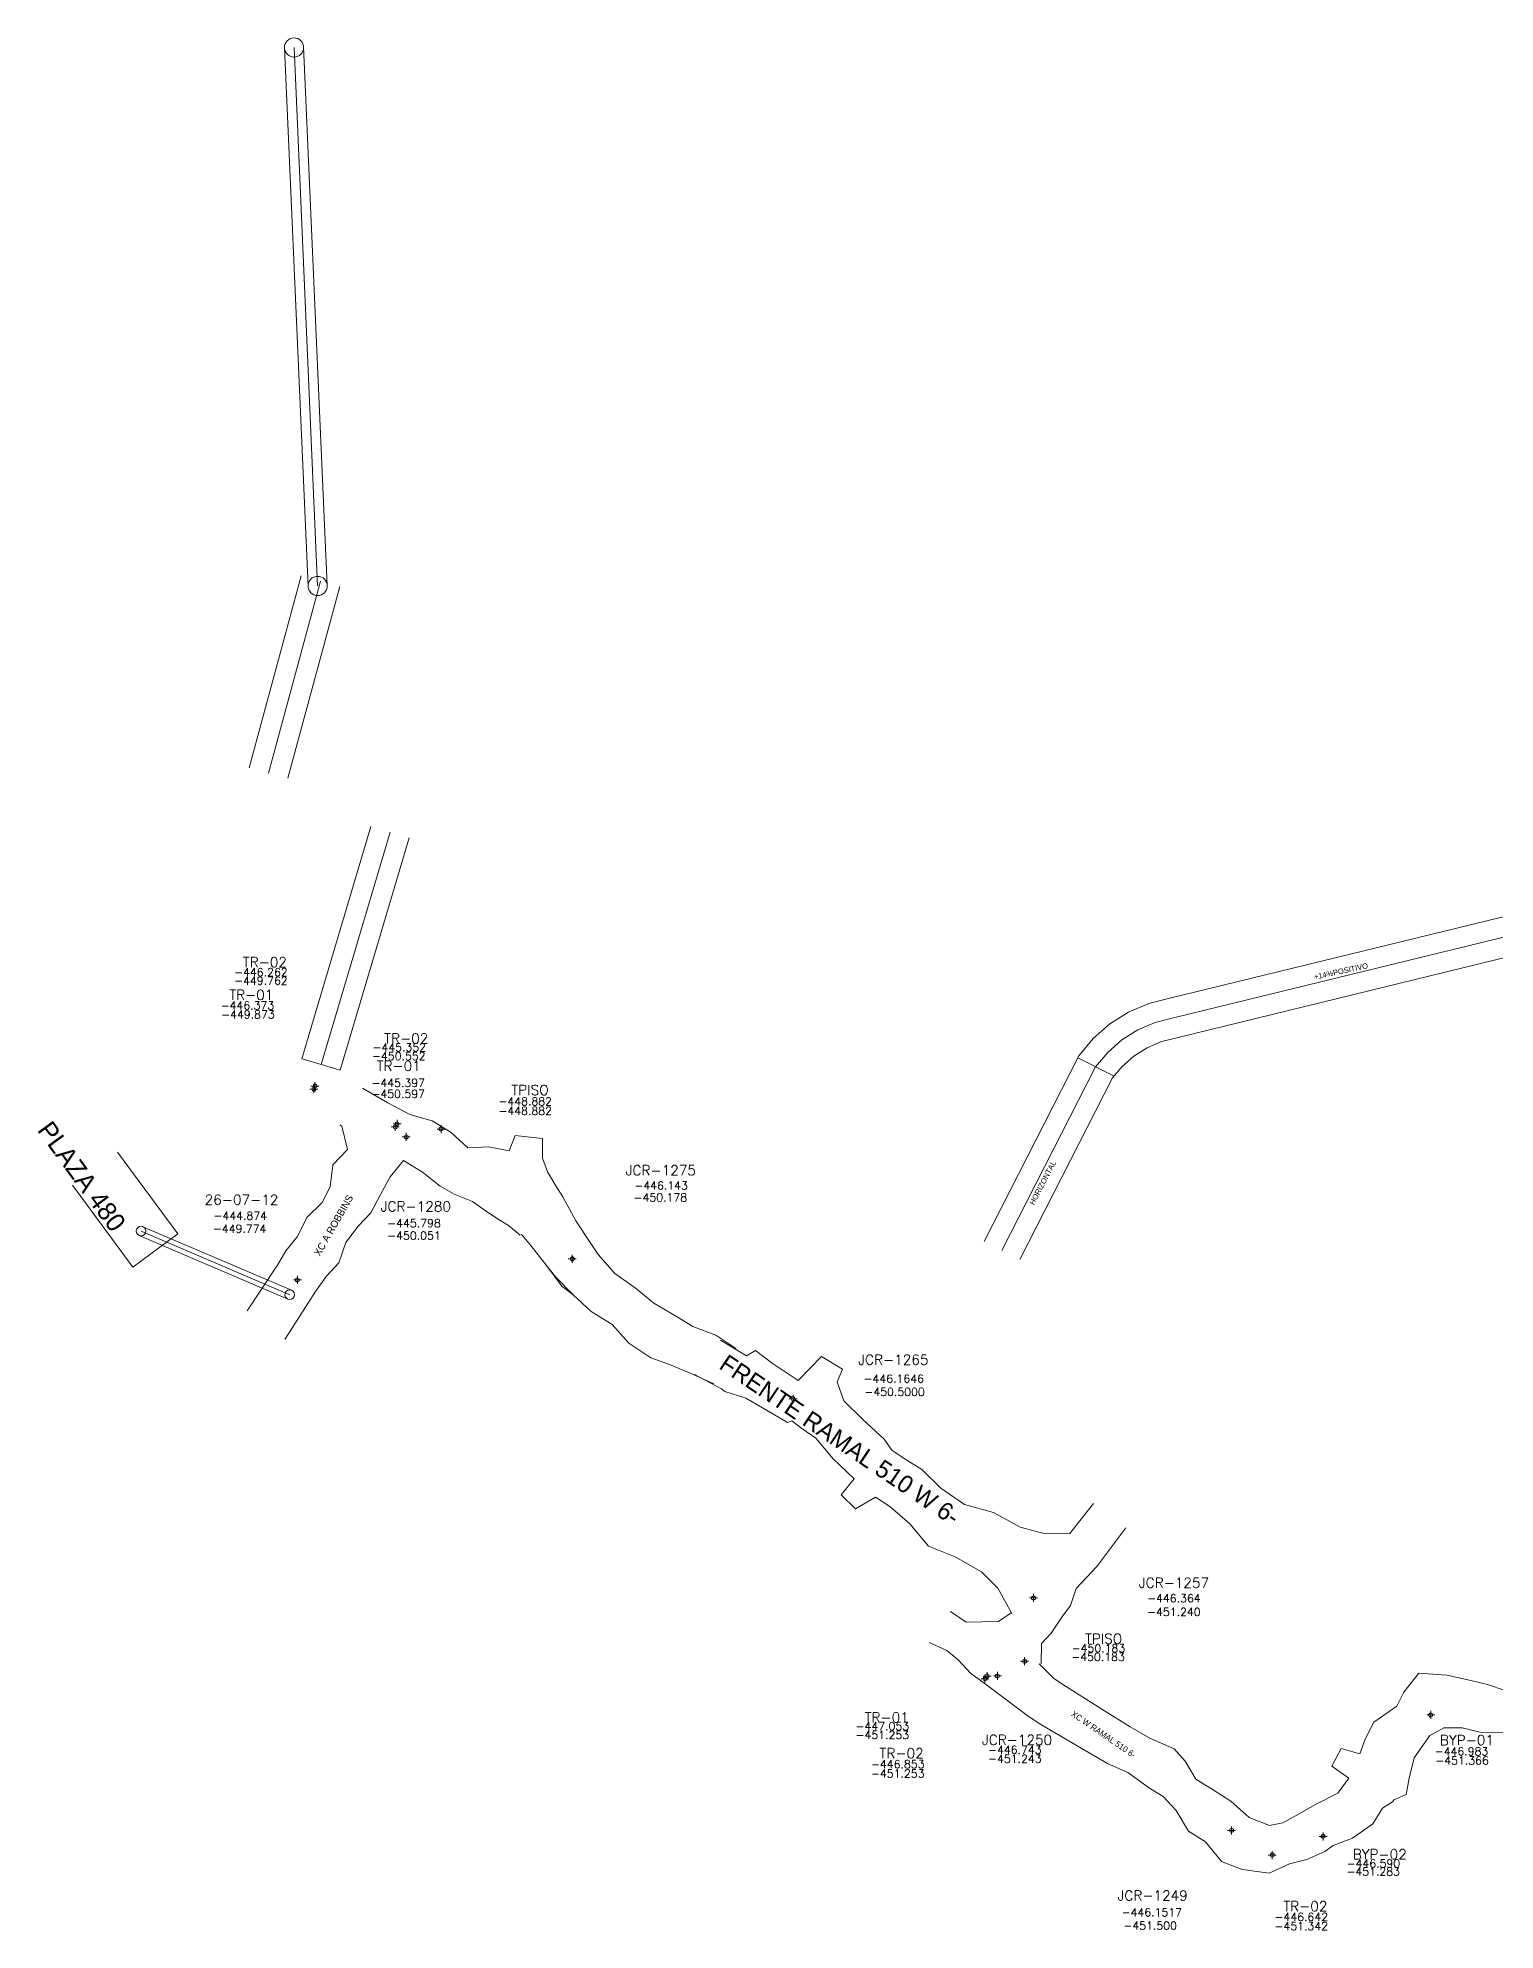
# Model space of a CAD drawing. Extents: x 10548 to 11188, y 0 to 10043.
# Drawn here: x 10547.7 to 10729.8, y 9806.6 to 10043.1 of the extents above; entities that cross this region are included whole.
import ezdxf
from ezdxf.enums import TextEntityAlignment as Align

# ---------------------------------------------------------------- set-up
doc = ezdxf.new("R2010")
doc.units = 0
doc.header["$MEASUREMENT"] = 0
doc.header["$PDMODE"] = 34
doc.header["$PDSIZE"] = 0.5
doc.layers.add('F-510-7790-W-FIC', color=154, linetype='Continuous')
doc.layers.add('F-510-7790-W-SCR', color=154, linetype='Continuous')
doc.styles.add('ROMAND', font='romand', dxfattribs={"width": 0.7})
doc.styles.add('ROMANS', font='romans.shx', dxfattribs={"width": 1.65})

# ---------------------------------------------------------------- blocks, each defined once
blk = doc.blocks.new('F2')
at = {"lineweight": 0}
blk.add_point((0, 0), dxfattribs=at)
at = {"lineweight": 0, "style": 'ROMAND'}
for tag, height, p in [('NOMBRE', 1.25, (0.2, 6.62)), ('CIELO', 1, (0.14, 4.62)), ('PISO', 1, (0.14, 3.25))]:
    blk.add_attdef(tag, text='', height=height, dxfattribs=at).set_placement(p, align=Align.CENTER)
at = {"lineweight": 0, "style": 'ROMANS', "flags": 1}
for tag, p in [('MINA', (-0.07, -3.26)), ('LOCALIZACION', (-0.07, -4.93)), ('ESTRUCTURA', (-0.07, -6.62)), ('NIVEL', (-0.07, -8.29)), ('OBRA', (-0.07, -10.12)), ('FECHA', (-0.07, -11.79)), ('ATRAS', (-0.07, -13.48)), ('TOPOGRAFO', (2.67, -15.3))]:
    blk.add_attdef(tag, text='', height=1.25, dxfattribs=at).set_placement(p, align=Align.CENTER)

msp = doc.modelspace()

# ---------------------------------------------------------------- linework, layer by layer
at = {"color": 3, "linetype": 'Continuous', "lineweight": 0, "flags": 128}
for points in [[(10581.45, 9974.54), (10578.5, 10041.83)], [(10583.85, 9974.64), (10580.9, 10041.94)], [(10574.09, 9951.86), (10580.59, 9975.84)], [(10578.91, 9950.55), (10585.42, 9974.53)], [(10580.68, 9915.49), (10589.3, 9944.53)], [(10585.48, 9914.07), (10594.09, 9943.11)], [(10756.23, 9909.89), (10756.52, 9915.11), (10756.74, 9917.61), (10756.55, 9920.35), (10755.94, 9923.03), (10754.91, 9925.57), (10753.49, 9927.93), (10751.73, 9930.03), (10749.65, 9931.84), (10747.32, 9933.29), (10744.8, 9934.37), (10742.13, 9935.03), (10739.18, 9935.29), (10688.99, 9923.03), (10686.51, 9922.4), (10683.99, 9921.32), (10681.65, 9919.86), (10679.58, 9918.05), (10677.78, 9915.87), (10665.93, 9892.67)], [(10751.27, 9910.66), (10751.54, 9915.47), (10751.73, 9917.65), (10751.59, 9919.61), (10751.15, 9921.52), (10750.42, 9923.34), (10749.41, 9925.02), (10748.15, 9926.52), (10746.67, 9927.81), (10745.01, 9928.85), (10743.2, 9929.61), (10741.3, 9930.09), (10739.56, 9930.24), (10690.19, 9918.18), (10688.11, 9917.65), (10686.31, 9916.88), (10684.65, 9915.84), (10683.18, 9914.55), (10681.98, 9913.11), (10670.39, 9890.4)], [(10579.4, 9886.57), (10560.82, 9894.52)], [(10578.93, 9885.47), (10560.34, 9893.41)]]:
    msp.add_lwpolyline(points, dxfattribs=at)
at = {"color": 1, "linetype": 'Continuous', "lineweight": 0, "flags": 128}
for points, elevation in [([(10582.65, 9974.59), (10579.7, 10041.88)], -4.09), ([(10576.5, 9951.2), (10583.01, 9975.18)], -122.46), ([(10753.76, 9910.45), (10754.03, 9915.29), (10754.24, 9917.63), (10754.07, 9919.98), (10753.54, 9922.27), (10752.66, 9924.46), (10751.45, 9926.47), (10749.94, 9928.28), (10748.16, 9929.82), (10746.17, 9931.07), (10744, 9931.99), (10741.72, 9932.56), (10739.37, 9932.77), (10689.59, 9920.6), (10687.31, 9920.03), (10685.15, 9919.1), (10683.15, 9917.85), (10681.38, 9916.3), (10679.88, 9914.49), (10668.16, 9891.53)], -463.71), ([(10579.16, 9886.02), (10560.58, 9893.97)], -412.85)]:
    msp.add_lwpolyline(points, dxfattribs=dict(at, elevation=elevation))
msp.add_lwpolyline([(10583.08, 9914.78), (10591.69, 9943.82)], dxfattribs=at)
at = {"color": 4, "linetype": 'Continuous', "lineweight": 0, "flags": 128}
msp.add_lwpolyline([(10585.48, 9914.07), (10580.73, 9915.5)], dxfattribs=at)
at = {"color": 2, "linetype": 'Continuous', "lineweight": 0, "elevation": -450.74, "flags": 128}
msp.add_lwpolyline([(10677.65, 9915.63), (10682.11, 9913.35)], dxfattribs=at)
at = {"color": 4, "linetype": 'Continuous', "lineweight": 0, "elevation": -408.35, "flags": 128}
msp.add_lwpolyline([(10557.65, 9903.85), (10565.18, 9893.62), (10559.54, 9889.47), (10552.01, 9899.7)], dxfattribs=at)
at = {"color": 3, "linetype": 'Continuous', "lineweight": 0}
for centre, radius in [((10579.7, 10041.88, -4.09), 1.2), ((10582.65, 9974.59, -4.09), 1.2), ((10560.58, 9893.97, -412.85), 0.6), ((10579.16, 9886.02, -412.85), 0.6)]:
    msp.add_circle(centre, radius, dxfattribs=at)
at = {"layer": 'F-510-7790-W-SCR', "color": 154, "linetype": 'Continuous', "lineweight": 0, "flags": 128}
for points, elevation in [([(10591.43, 9910.01), (10588.25, 9911.82)], -444.73), ([(10585.66, 9907.1), (10585.42, 9907.24)], -444.73), ([(10577.5, 9889.53), (10573.82, 9884.01)], -444.87), ([(10582.39, 9886.4), (10578.53, 9880.4)], -444.87), ([(10676.65, 9856.16), (10679.61, 9859.93)], -446.05), ([(10676.65, 9856.16), (10679.61, 9859.93)], -450.55), ([(10680.01, 9852.07), (10683.66, 9856.88)], -446.86), ([(10680.01, 9852.07), (10683.66, 9856.88)], -451.46)]:
    msp.add_lwpolyline(points, dxfattribs=dict(at, elevation=elevation))
at = {"layer": 'F-510-7790-W-SCR', "color": 154, "linetype": 'Continuous', "lineweight": 0}
for points in [[(10591.43, 9910.01, -444.73), (10594.18, 9908.52, -445.72), (10596.95, 9907.75, -445.91), (10599.34, 9906.27, -445.99), (10601.43, 9904.38, -445.18), (10603.99, 9904.51, -445.07), (10606.58, 9903.99, -445.66), (10607.33, 9905.92, -445.85), (10610.75, 9905.55, -445.85), (10610.73, 9903.08, -445.44), (10611.36, 9901.39, -445.24), (10612.43, 9899.63, -445.43)], [(10591.43, 9910.01, -450.53), (10594.18, 9908.52, -450.52), (10596.95, 9907.75, -450.51), (10599.34, 9906.27, -450.49), (10601.43, 9904.38, -450.48), (10603.99, 9904.51, -450.47), (10606.58, 9903.99, -450.46), (10607.33, 9905.92, -450.45), (10610.75, 9905.55, -450.45), (10610.73, 9903.08, -450.44), (10611.36, 9901.39, -450.44), (10612.43, 9899.63, -450.33)], [(10577.5, 9889.53, -444.87), (10577.62, 9889.7, -444.87), (10578.66, 9891.52, -444.82), (10580.15, 9893.3, -445.16), (10581.3, 9895.65, -445.59), (10583.21, 9897.52, -445.63), (10584.22, 9899.48, -445.57), (10584.56, 9902.23, -444.91), (10586.38, 9904.15, -444.95), (10585.66, 9907.1, -444.73)], [(10577.5, 9889.53, -449.77), (10577.62, 9889.7, -449.77), (10578.66, 9891.52, -449.72), (10580.15, 9893.3, -449.66), (10581.3, 9895.65, -449.79), (10583.21, 9897.52, -449.73), (10584.22, 9899.48, -449.77), (10584.56, 9902.23, -449.71), (10586.38, 9904.15, -449.75), (10585.66, 9907.1, -449.69)], [(10582.39, 9886.4, -444.87), (10582.5, 9886.58, -444.87), (10583.72, 9888.29, -444.82), (10585.29, 9890.01, -445.16), (10586.19, 9892.53, -445.59), (10587.76, 9894.61, -445.63), (10589.28, 9896.25, -445.57), (10590.46, 9898.46, -444.91), (10591.69, 9900.76, -444.95), (10593.37, 9902.81, -445.91)], [(10582.39, 9886.4, -449.77), (10582.5, 9886.58, -449.77), (10583.72, 9888.29, -449.72), (10585.29, 9890.01, -449.66), (10586.19, 9892.53, -449.79), (10587.76, 9894.61, -449.73), (10589.28, 9896.25, -449.77), (10590.46, 9898.46, -449.71), (10591.69, 9900.76, -449.75), (10593.37, 9902.81, -450.51)], [(10593.37, 9902.81, -445.91), (10595.76, 9901.33, -445.99), (10597.97, 9899.6, -445.18), (10599.71, 9898.59, -445.07), (10602, 9897.67, -445.66), (10603.46, 9896.62, -445.85), (10603.62, 9896.5, -445.85), (10605.22, 9895.47, -445.44), (10606.49, 9894.67, -445.24), (10607.97, 9893.47, -445.43)], [(10593.37, 9902.81, -450.51), (10595.76, 9901.33, -450.49), (10597.97, 9899.6, -450.48), (10599.71, 9898.59, -450.47), (10602, 9897.67, -450.46), (10603.46, 9896.62, -450.45), (10603.62, 9896.5, -450.45), (10605.22, 9895.47, -450.44), (10606.49, 9894.67, -450.44), (10607.97, 9893.47, -450.33)], [(10612.4, 9899.62, -450.3), (10613.3, 9898.25, -450.3), (10614.92, 9895.26, -450.3), (10616.72, 9892.53, -450.2), (10617.7, 9891.03, -450.37)], [(10612.4, 9899.62, -445.6), (10613.3, 9898.25, -445.6), (10614.92, 9895.26, -445.4), (10616.72, 9892.53, -445.9), (10617.7, 9891.03, -446.17)], [(10608.08, 9893.56, -450.3), (10608.22, 9893.44, -450.3), (10609.29, 9892.15, -450.3), (10611.24, 9889.66, -450.3), (10613.15, 9887.1, -450.2), (10613.15, 9887.1, -450.2)], [(10608.08, 9893.56, -445.61), (10608.22, 9893.44, -445.6), (10609.29, 9892.15, -445.6), (10611.24, 9889.66, -445.4), (10612.41, 9888.19, -445.77), (10612.41, 9888.19, -445.77)], [(10617.7, 9891.03, -446.17), (10617.7, 9891.03, -446.17), (10619.77, 9888.68, -446.17), (10622.31, 9886.88, -446.27), (10624.65, 9884.96, -446.18), (10627.5, 9883.31, -446.28), (10629.54, 9882.05, -445.78), (10632.41, 9880.98, -445.68), (10634.91, 9879.31, -445.79)], [(10617.7, 9891.03, -450.37), (10617.7, 9891.03, -450.37), (10619.77, 9888.68, -450.37), (10622.31, 9886.88, -450.17), (10624.65, 9884.96, -450.18), (10627.5, 9883.31, -450.48), (10629.54, 9882.05, -450.48), (10632.41, 9880.98, -450.48), (10634.91, 9879.31, -450.39)], [(10612.41, 9888.19, -445.77), (10614.59, 9886.01, -446.17), (10616.83, 9883.92, -446.17), (10619.46, 9882.29, -446.27), (10621.54, 9879.95, -446.18), (10624.29, 9878.12, -446.28), (10626.6, 9877.29, -445.78), (10629.41, 9876.13, -445.68), (10632.17, 9874.89, -445.79)], [(10613.15, 9887.1, -450.2), (10614.59, 9886.01, -450.37), (10616.83, 9883.92, -450.37), (10619.46, 9882.29, -450.17), (10621.54, 9879.95, -450.18), (10624.29, 9878.12, -450.48), (10626.6, 9877.29, -450.48), (10629.41, 9876.13, -450.48), (10632.17, 9874.89, -450.39)], [(10632.99, 9880.35, -445.67), (10636.25, 9878.39, -445.58), (10637.37, 9879.05, -445.49), (10639.45, 9877.48, -445.79), (10642.68, 9875.3, -446.01), (10645.61, 9878.31, -445.61), (10648.25, 9876.71, -445.61), (10647.56, 9875.12, -445.22), (10648.4, 9872.74, -445.13), (10650.79, 9870.44, -445.34), (10653.43, 9867.95, -445.95), (10654.4, 9866.59, -445.65), (10654.64, 9866.41, -445.65), (10655.96, 9865.57, -445.43)], [(10632.99, 9880.35, -450.47), (10636.25, 9878.39, -450.18), (10637.37, 9879.05, -450.29), (10639.45, 9877.48, -450.69), (10642.68, 9875.3, -450.51), (10645.61, 9878.31, -450.41), (10648.25, 9876.71, -450.41), (10647.56, 9875.12, -450.52), (10648.4, 9872.74, -450.43), (10650.79, 9870.44, -450.24), (10653.43, 9867.95, -450.55), (10654.4, 9866.59, -450.65), (10654.64, 9866.41, -450.65), (10655.96, 9865.57, -450.86)], [(10629.74, 9876.03, -445.67), (10633.12, 9874.24, -445.58), (10633.52, 9873.94, -445.49), (10636.14, 9873.09, -445.79), (10639.55, 9871.14, -446.01), (10641.35, 9870.04, -445.61), (10641.89, 9870.26, -445.61), (10643.17, 9869.29, -445.22), (10644.91, 9868.11, -445.13), (10647.06, 9865.49, -445.34), (10649.69, 9863, -445.95), (10648.08, 9861, -445.65), (10649.88, 9859.25, -445.65), (10652.37, 9860.73, -445.76)], [(10629.74, 9876.03, -450.47), (10633.12, 9874.24, -450.18), (10633.52, 9873.94, -450.29), (10636.14, 9873.09, -450.69), (10639.55, 9871.14, -450.51), (10641.35, 9870.04, -450.41), (10641.89, 9870.26, -450.41), (10643.17, 9869.29, -450.52), (10644.91, 9868.11, -450.43), (10647.06, 9865.49, -450.24), (10649.69, 9863, -450.55), (10648.08, 9861, -450.65), (10649.88, 9859.25, -450.65), (10652.37, 9860.73, -450.76)], [(10655.96, 9865.57, -450.86), (10658.16, 9864.17, -450.85), (10660.52, 9861.86, -450.73), (10663.5, 9859.8, -450.62), (10667.12, 9858.79, -450.8), (10670.44, 9856.97, -450.69), (10673.55, 9856.13, -450.57), (10676.65, 9856.16, -450.55)], [(10655.96, 9865.57, -445.43), (10658.16, 9864.17, -445.35), (10660.52, 9861.86, -445.03), (10663.5, 9859.8, -445.72), (10667.12, 9858.79, -444.8), (10670.44, 9856.97, -444.89), (10673.55, 9856.13, -444.47), (10676.65, 9856.16, -446.05)], [(10652.37, 9860.73, -450.76), (10654.16, 9859.56, -450.85), (10656.66, 9857.4, -450.73), (10658.98, 9854.59, -450.62), (10662.34, 9853.27, -450.8), (10665.6, 9851.38, -450.69), (10667.66, 9849.33, -450.57), (10669.4, 9846.17, -451.33)], [(10652.37, 9860.73, -445.76), (10654.16, 9859.56, -445.35), (10656.66, 9857.4, -445.03), (10658.98, 9854.59, -445.72), (10662.34, 9853.27, -444.8), (10665.6, 9851.38, -444.89), (10667.66, 9849.33, -444.47), (10669.4, 9846.17, -446.93)], [(10680.01, 9852.07, -446.86), (10677.44, 9849.3, -446.63), (10676.73, 9847.2, -446.39), (10675.66, 9845.73, -447.08), (10674.32, 9843.72, -446.93), (10673.12, 9842.42, -446.92), (10673.08, 9839.88, -446.88)], [(10680.01, 9852.07, -451.46), (10677.44, 9849.3, -451.33), (10676.73, 9847.2, -451.29), (10675.66, 9845.73, -451.18), (10674.32, 9843.72, -451.33), (10673.12, 9842.42, -451.12), (10673.08, 9839.88, -451.08)], [(10661.72, 9846.45, -447.1), (10663.71, 9845.1, -447.16)], [(10661.72, 9846.45, -451.7), (10663.71, 9845.1, -451.76)], [(10669.32, 9846.28, -446.93), (10667.73, 9845.2, -446.92), (10663.71, 9845.1, -447.16)], [(10669.32, 9846.28, -451.33), (10667.73, 9845.2, -451.12), (10663.71, 9845.1, -451.76)], [(10659.09, 9842.55, -447.1), (10661.3, 9841.54, -447.16), (10662.68, 9840.37, -446.91), (10664.22, 9838.72, -446.57), (10666.4, 9837.13, -446.54), (10671.45, 9833.35, -446.51), (10673.02, 9832.29, -446.56), (10678.07, 9829.37, -446.44)], [(10659.09, 9842.55, -451.7), (10661.3, 9841.54, -451.76), (10662.68, 9840.37, -451.41), (10664.22, 9838.72, -450.97), (10666.4, 9837.13, -450.94), (10671.45, 9833.35, -451.01), (10673.02, 9832.29, -451.06), (10678.07, 9829.37, -450.94)], [(10672.83, 9839.89, -446.88), (10674.64, 9838.07, -446.51), (10676.22, 9837.01, -446.56), (10680.98, 9834.03, -446.44)], [(10672.83, 9839.89, -451.08), (10674.64, 9838.07, -451.01), (10676.22, 9837.01, -451.06), (10680.98, 9834.03, -450.94)], [(10707.28, 9822.28, -445.9), (10707.28, 9822.28, -445.9), (10710.16, 9823.73, -446.32), (10711.54, 9825.59, -446.53), (10709.38, 9827.12, -446.93), (10710.55, 9829.29, -446.93), (10712.91, 9828.64, -446.54), (10713.58, 9830.46, -446.95), (10714.66, 9832.58, -447.46), (10717.51, 9834.59, -447.08), (10718.4, 9836.34, -446.99), (10720.27, 9838.72, -446.18)], [(10707.28, 9822.28, -451.3), (10707.28, 9822.28, -451.3), (10710.16, 9823.73, -451.32), (10711.54, 9825.59, -451.33), (10709.38, 9827.12, -451.33), (10710.55, 9829.29, -451.33), (10712.91, 9828.64, -451.24), (10713.58, 9830.46, -451.25), (10714.66, 9832.58, -451.46), (10717.51, 9834.59, -451.28), (10718.4, 9836.34, -451.39), (10720.27, 9838.72, -452.48)], [(10720.27, 9838.72, -446.18), (10723.77, 9838.48, -446.17), (10726.61, 9837.84, -446.34), (10728.85, 9837.29, -447.09), (10731.06, 9836.55, -447.45), (10733.43, 9839.42, -447.79), (10734.52, 9839.26, -446.13)], [(10720.27, 9838.72, -452.48), (10723.77, 9838.48, -452.57), (10726.61, 9837.84, -452.54), (10728.85, 9837.29, -452.49), (10731.06, 9836.55, -452.45), (10733.43, 9839.42, -452.49), (10734.52, 9839.26, -450.93)], [(10680.98, 9834.03, -446.44), (10684.2, 9832.01, -446.79), (10686.63, 9830.61, -447.15), (10689.69, 9829.28, -446.81), (10691.07, 9827.71, -446.78), (10692.38, 9825.48, -446.75), (10694.67, 9824.04, -446.72), (10696.79, 9822.72, -446.48), (10699.07, 9820.7, -446.64), (10701.62, 9819.69, -446.61), (10703.26, 9820.01, -447.12)], [(10680.98, 9834.03, -450.94), (10684.2, 9832.01, -451.09), (10686.63, 9830.61, -451.05), (10689.69, 9829.28, -450.81), (10691.07, 9827.71, -450.98), (10692.38, 9825.48, -450.95), (10694.67, 9824.04, -451.12), (10696.79, 9822.72, -450.88), (10699.07, 9820.7, -451.04), (10701.62, 9819.69, -451.01), (10703.26, 9820.01, -451.42)], [(10709.58, 9817.19, -446.59), (10711.99, 9818.1, -445.9), (10714.5, 9819.89, -446.32), (10715.73, 9821.87, -446.53), (10716.96, 9822.66, -446.93), (10717.16, 9822.88, -446.93), (10718.68, 9823.54, -446.54), (10719.05, 9825.62, -446.95), (10719.67, 9828.13, -447.46), (10721.63, 9830.94, -447.08), (10723.41, 9831.9, -446.99), (10725.69, 9831.91, -446.34)], [(10709.58, 9817.19, -451.29), (10711.99, 9818.1, -451.3), (10714.5, 9819.89, -451.32), (10715.73, 9821.87, -451.33), (10716.96, 9822.66, -451.33), (10717.16, 9822.88, -451.33), (10718.68, 9823.54, -451.24), (10719.05, 9825.62, -451.25), (10719.67, 9828.13, -451.46), (10721.63, 9830.94, -451.28), (10723.41, 9831.9, -451.39), (10725.69, 9831.91, -452.54)], [(10725.69, 9831.91, -446.34), (10725.69, 9831.91, -446.34), (10725.69, 9831.91, -446.34), (10727.93, 9831.36, -447.09), (10730.25, 9831.31, -447.45), (10731.99, 9831.18, -446.81), (10731.99, 9831.18, -446.81)], [(10725.69, 9831.91, -452.54), (10725.69, 9831.91, -452.54), (10725.69, 9831.91, -452.54), (10727.93, 9831.36, -452.49), (10730.25, 9831.31, -452.45), (10731.99, 9831.18, -451.59), (10731.99, 9831.18, -451.59)], [(10678.07, 9829.37, -446.44), (10681.34, 9827.43, -446.79), (10683.92, 9826.29, -447.15), (10686.62, 9824.37, -446.81), (10688.31, 9823.31, -446.78), (10689.94, 9821.58, -446.75), (10691.49, 9818.96, -446.72), (10693.61, 9817.63, -446.48), (10695.62, 9815.19, -446.64), (10698.17, 9814.18, -446.61), (10701.56, 9813.75, -446.84)], [(10678.07, 9829.37, -450.94), (10681.34, 9827.43, -451.09), (10683.92, 9826.29, -451.05), (10686.62, 9824.37, -450.81), (10688.31, 9823.31, -450.98), (10689.94, 9821.58, -450.95), (10691.49, 9818.96, -451.12), (10693.61, 9817.63, -450.88), (10695.62, 9815.19, -451.04), (10698.17, 9814.18, -451.01), (10701.56, 9813.75, -451.34)], [(10703.26, 9820.01, -447.12), (10703.26, 9820.01, -447.12), (10705.3, 9821.16, -446.51), (10707.28, 9822.28, -445.9), (10707.28, 9822.28, -445.9)], [(10703.26, 9820.01, -451.42), (10703.26, 9820.01, -451.42), (10705.3, 9821.16, -451.61), (10707.28, 9822.28, -451.3), (10707.28, 9822.28, -451.3)], [(10701.56, 9813.75, -446.84), (10704.11, 9814.88, -447.12), (10706.25, 9815.44, -446.51), (10708.52, 9816.43, -446.59), (10709.58, 9817.19, -446.59)], [(10701.56, 9813.75, -451.34), (10704.11, 9814.88, -451.42), (10706.25, 9815.44, -451.61), (10708.52, 9816.43, -451.29), (10709.58, 9817.19, -451.29)]]:
    msp.add_polyline3d(points, dxfattribs=at)

# ---------------------------------------------------------------- block references
at = {"layer": 'F-510-7790-W-FIC', "color": 2, "linetype": 'Continuous', "lineweight": 0}
ref = msp.add_blockref('F2', (10582.31, 9912.08, -446.26), dxfattribs=at)
ref.add_attrib('NOMBRE', 'TR-02', dxfattribs={"layer": '0', "lineweight": 0, "height": 1.25, "style": 'ROMAND'}).set_placement((10576.05, 9926.95, -446.26), align=Align.CENTER)
ref.add_attrib('CIELO', '-446.262', dxfattribs={"layer": '0', "lineweight": 0, "height": 1, "style": 'ROMAND'}).set_placement((10575.56, 9925.82, -446.26), align=Align.CENTER)
ref.add_attrib('PISO', '-449.762', dxfattribs={"layer": '0', "lineweight": 0, "height": 1, "style": 'ROMAND'}).set_placement((10575.56, 9924.76, -446.26), align=Align.CENTER)
ref = msp.add_blockref('F2', (10582.19, 9911.7, -446.37), dxfattribs=at)
ref.add_attrib('NOMBRE', 'TR-01', dxfattribs={"layer": '0', "lineweight": 0, "height": 1.25, "style": 'ROMAND'}).set_placement((10574.36, 9922.86, -446.37), align=Align.CENTER)
ref.add_attrib('CIELO', '-446.373', dxfattribs={"layer": '0', "lineweight": 0, "height": 1, "style": 'ROMAND'}).set_placement((10573.87, 9921.66, -446.37), align=Align.CENTER)
ref.add_attrib('PISO', '-449.873', dxfattribs={"layer": '0', "lineweight": 0, "height": 1, "style": 'ROMAND'}).set_placement((10573.94, 9920.54, -446.37), align=Align.CENTER)
ref = msp.add_blockref('F2', (10592.34, 9906.98, -445.35), dxfattribs=at)
ref.add_attrib('NOMBRE', 'TR-02', dxfattribs={"layer": '0', "lineweight": 0, "height": 1.25, "style": 'ROMAND'}).set_placement((10593.72, 9917.41, -445.35), align=Align.CENTER)
ref.add_attrib('CIELO', '-445.352', dxfattribs={"layer": '0', "lineweight": 0, "height": 1, "style": 'ROMAND'}).set_placement((10592.85, 9916.43, -445.35), align=Align.CENTER)
ref.add_attrib('PISO', '-450.552', dxfattribs={"layer": '0', "lineweight": 0, "height": 1, "style": 'ROMAND'}).set_placement((10592.79, 9915.34, -445.35), align=Align.CENTER)
msp.add_blockref('F2', (10592.58, 9907.36, -445.4), dxfattribs=at).add_auto_attribs({'NOMBRE': 'TR-01', 'CIELO': '-445.397', 'PISO': '-450.597'})
ref = msp.add_blockref('F2', (10598.08, 9906.72, -448.88), dxfattribs=at)
ref.add_attrib('NOMBRE', 'TPISO', dxfattribs={"layer": '0', "lineweight": 0, "height": 1.25, "style": 'ROMAND'}).set_placement((10609.19, 9910.97, -448.88), align=Align.CENTER)
ref.add_attrib('CIELO', '-448.882', dxfattribs={"layer": '0', "lineweight": 0, "height": 1, "style": 'ROMAND'}).set_placement((10608.59, 9909.68, -448.88), align=Align.CENTER)
ref.add_attrib('PISO', '-448.882', dxfattribs={"layer": '0', "lineweight": 0, "height": 1, "style": 'ROMAND'}).set_placement((10608.59, 9908.5, -448.88), align=Align.CENTER)
ref = msp.add_blockref('F2', (10593.73, 9905.74, -445.8), dxfattribs=at)
ref.add_attrib('NOMBRE', 'JCR-1280', dxfattribs={"layer": '0', "lineweight": 0, "height": 1.25, "style": 'ROMAND'}).set_placement((10594.92, 9896.42, -445.8), align=Align.CENTER)
ref.add_attrib('CIELO', '-445.798', dxfattribs={"layer": '0', "lineweight": 0, "height": 1, "style": 'ROMAND'}).set_placement((10594.69, 9894.46, -445.8), align=Align.CENTER)
ref.add_attrib('PISO', '-450.051', dxfattribs={"layer": '0', "lineweight": 0, "height": 1, "style": 'ROMAND'}).set_placement((10594.69, 9892.9, -445.8), align=Align.CENTER)
ref = msp.add_blockref('F2', (10614.46, 9890.5, -446.14), dxfattribs=at)
ref.add_attrib('NOMBRE', 'JCR-1275', dxfattribs={"layer": '0', "lineweight": 0, "height": 1.25, "style": 'ROMAND'}).set_placement((10625.53, 9900.94, -446.14), align=Align.CENTER)
ref.add_attrib('CIELO', '-446.143', dxfattribs={"layer": '0', "lineweight": 0, "height": 1, "style": 'ROMAND'}).set_placement((10625.58, 9899.15, -446.14), align=Align.CENTER)
ref.add_attrib('PISO', '-450.178', dxfattribs={"layer": '0', "lineweight": 0, "height": 1, "style": 'ROMAND'}).set_placement((10625.48, 9897.67, -446.14), align=Align.CENTER)
ref = msp.add_blockref('F2', (10580.12, 9887.86, -444.87), dxfattribs=at)
ref.add_attrib('NOMBRE', '26-07-12', dxfattribs={"layer": '0', "lineweight": 0, "height": 1.25, "style": 'ROMAND'}).set_placement((10573.14, 9897.26, -444.87), align=Align.CENTER)
ref.add_attrib('CIELO', '-444.874', dxfattribs={"layer": '0', "lineweight": 0, "height": 1, "style": 'ROMAND'}).set_placement((10572.98, 9895.39, -444.87), align=Align.CENTER)
ref.add_attrib('PISO', '-449.774', dxfattribs={"layer": '0', "lineweight": 0, "height": 1, "style": 'ROMAND'}).set_placement((10572.9, 9893.77, -444.87), align=Align.CENTER)
ref = msp.add_blockref('F2', (10642.06, 9873.01, -446.16), dxfattribs=at)
ref.add_attrib('NOMBRE', 'JCR-1265', dxfattribs={"layer": '0', "lineweight": 0, "height": 1.25, "style": 'ROMAND'}).set_placement((10654.59, 9877.27, -446.16), align=Align.CENTER)
ref.add_attrib('CIELO', '-446.1646', dxfattribs={"layer": '0', "lineweight": 0, "height": 1, "style": 'ROMAND'}).set_placement((10654.65, 9875.02, -446.16), align=Align.CENTER)
ref.add_attrib('PISO', '-450.5000', dxfattribs={"layer": '0', "lineweight": 0, "height": 1, "style": 'ROMAND'}).set_placement((10654.75, 9873.37, -446.16), align=Align.CENTER)
ref = msp.add_blockref('F2', (10672.11, 9848.12, -446.36), dxfattribs=at)
ref.add_attrib('NOMBRE', 'JCR-1257', dxfattribs={"layer": '0', "lineweight": 0, "height": 1.25, "style": 'ROMAND'}).set_placement((10689.66, 9849.4, -446.36), align=Align.CENTER)
ref.add_attrib('CIELO', '-446.364', dxfattribs={"layer": '0', "lineweight": 0, "height": 1, "style": 'ROMAND'}).set_placement((10689.66, 9847.58, -446.36), align=Align.CENTER)
ref.add_attrib('PISO', '-451.240', dxfattribs={"layer": '0', "lineweight": 0, "height": 1, "style": 'ROMAND'}).set_placement((10689.66, 9845.87, -446.36), align=Align.CENTER)
ref = msp.add_blockref('F2', (10670.99, 9840.21, -450.18), dxfattribs=at)
ref.add_attrib('NOMBRE', 'TPISO', dxfattribs={"layer": '0', "lineweight": 0, "height": 1.25, "style": 'ROMAND'}).set_placement((10680.87, 9842.4, -450.18), align=Align.CENTER)
ref.add_attrib('CIELO', '-450.183', dxfattribs={"layer": '0', "lineweight": 0, "height": 1, "style": 'ROMAND'}).set_placement((10680.23, 9841.33, -450.18), align=Align.CENTER)
ref.add_attrib('PISO', '-450.183', dxfattribs={"layer": '0', "lineweight": 0, "height": 1, "style": 'ROMAND'}).set_placement((10680.18, 9840.26, -450.18), align=Align.CENTER)
ref = msp.add_blockref('F2', (10666.03, 9838.02, -447.05), dxfattribs=at)
ref.add_attrib('NOMBRE', 'TR-01', dxfattribs={"layer": '0', "lineweight": 0, "height": 1.25, "style": 'ROMAND'}).set_placement((10653.77, 9832.57, -447.05), align=Align.CENTER)
ref.add_attrib('CIELO', '-447.053', dxfattribs={"layer": '0', "lineweight": 0, "height": 1, "style": 'ROMAND'}).set_placement((10653.22, 9831.6, -447.05), align=Align.CENTER)
ref.add_attrib('PISO', '-451.253', dxfattribs={"layer": '0', "lineweight": 0, "height": 1, "style": 'ROMAND'}).set_placement((10653.22, 9830.5, -447.05), align=Align.CENTER)
ref = msp.add_blockref('F2', (10666.3, 9838.36, -446.85), dxfattribs=at)
ref.add_attrib('NOMBRE', 'TR-02', dxfattribs={"layer": '0', "lineweight": 0, "height": 1.25, "style": 'ROMAND'}).set_placement((10655.63, 9828.09, -446.85), align=Align.CENTER)
ref.add_attrib('CIELO', '-446.853', dxfattribs={"layer": '0', "lineweight": 0, "height": 1, "style": 'ROMAND'}).set_placement((10655.15, 9826.85, -446.85), align=Align.CENTER)
ref.add_attrib('PISO', '-451.253', dxfattribs={"layer": '0', "lineweight": 0, "height": 1, "style": 'ROMAND'}).set_placement((10655.15, 9825.68, -446.85), align=Align.CENTER)
ref = msp.add_blockref('F2', (10667.61, 9838.37, -446.74), dxfattribs=at)
ref.add_attrib('NOMBRE', 'JCR-1250', dxfattribs={"layer": '0', "lineweight": 0, "height": 1.25, "style": 'ROMAND'}).set_placement((10670.05, 9829.76, -446.74), align=Align.CENTER)
ref.add_attrib('CIELO', '-446.743', dxfattribs={"layer": '0', "lineweight": 0, "height": 1, "style": 'ROMAND'}).set_placement((10669.78, 9828.65, -446.74), align=Align.CENTER)
ref.add_attrib('PISO', '-451.243', dxfattribs={"layer": '0', "lineweight": 0, "height": 1, "style": 'ROMAND'}).set_placement((10669.78, 9827.53, -446.74), align=Align.CENTER)
ref = msp.add_blockref('F2', (10721.76, 9833.5, -446.98), dxfattribs=at)
ref.add_attrib('NOMBRE', 'BYP-01', dxfattribs={"layer": '0', "lineweight": 0, "height": 1.25, "style": 'ROMAND'}).set_placement((10726.28, 9829.73, -446.98), align=Align.CENTER)
ref.add_attrib('CIELO', '-446.983', dxfattribs={"layer": '0', "lineweight": 0, "height": 1, "style": 'ROMAND'}).set_placement((10725.6, 9828.45, -446.98), align=Align.CENTER)
ref.add_attrib('PISO', '-451.366', dxfattribs={"layer": '0', "lineweight": 0, "height": 1, "style": 'ROMAND'}).set_placement((10725.67, 9827.31, -446.98), align=Align.CENTER)
ref = msp.add_blockref('F2', (10696.86, 9819.08, -44.15), dxfattribs=at)
ref.add_attrib('NOMBRE', 'JCR-1249', dxfattribs={"layer": '0', "lineweight": 0, "height": 1.25, "style": 'ROMAND'}).set_placement((10687, 9810.31, -44.15), align=Align.CENTER)
ref.add_attrib('CIELO', '-446.1517', dxfattribs={"layer": '0', "lineweight": 0, "height": 1, "style": 'ROMAND'}).set_placement((10686.9, 9808.33, -44.15), align=Align.CENTER)
ref.add_attrib('PISO', '-451.500', dxfattribs={"layer": '0', "lineweight": 0, "height": 1, "style": 'ROMAND'}).set_placement((10686.69, 9806.67, -44.15), align=Align.CENTER)
ref = msp.add_blockref('F2', (10708.31, 9818.32, -446.59), dxfattribs=at)
ref.add_attrib('NOMBRE', 'BYP-02', dxfattribs={"layer": '0', "lineweight": 0, "height": 1.25, "style": 'ROMAND'}).set_placement((10715.39, 9815.46, -446.59), align=Align.CENTER)
ref.add_attrib('CIELO', '-446.590', dxfattribs={"layer": '0', "lineweight": 0, "height": 1, "style": 'ROMAND'}).set_placement((10714.59, 9814.44, -446.59), align=Align.CENTER)
ref.add_attrib('PISO', '-451.283', dxfattribs={"layer": '0', "lineweight": 0, "height": 1, "style": 'ROMAND'}).set_placement((10714.57, 9813.43, -446.59), align=Align.CENTER)
ref = msp.add_blockref('F2', (10701.95, 9815.99, -446.64), dxfattribs=at)
ref.add_attrib('NOMBRE', 'TR-02', dxfattribs={"layer": '0', "lineweight": 0, "height": 1.25, "style": 'ROMAND'}).set_placement((10706.09, 9808.97, -446.64), align=Align.CENTER)
ref.add_attrib('CIELO', '-446.642', dxfattribs={"layer": '0', "lineweight": 0, "height": 1, "style": 'ROMAND'}).set_placement((10705.58, 9807.76, -446.64), align=Align.CENTER)
ref.add_attrib('PISO', '-451.342', dxfattribs={"layer": '0', "lineweight": 0, "height": 1, "style": 'ROMAND'}).set_placement((10705.58, 9806.61, -446.64), align=Align.CENTER)

# ---------------------------------------------------------------- texts
at = {"color": 2, "linetype": 'Continuous', "lineweight": 0, "width": 69.2567, "attachment_point": 1}
for s, insert, char_height, rotation in [('+14%POSITIVO', (10707.1, 9926.05), 0.6815, 12.1102), ('HORIZONTAL', (10671.57, 9897.48), 0.681, 62.5179)]:
    msp.add_mtext(s, dxfattribs=dict(at, insert=insert, char_height=char_height, rotation=rotation))
at = {"color": 0, "linetype": 'Continuous', "lineweight": 0, "attachment_point": 1}
for s, insert, char_height, width, rotation in [('PLAZA 480', (10549.42, 9907.95), 2.336, 1347.4136, 306.0472), ('XC A ROBBINS', (10582.14, 9891.21), 0.8959, 171.1693, 60.3202), ('FRENTE RAMAL 510 W 6-', (10633.9, 9878.69), 2.1918, 1264.1327, 325.9437), ('XC W RAMAL 510 6-', (10677.17, 9834.07), 0.7493, 104.4165, 325.5661)]:
    msp.add_mtext(s, dxfattribs=dict(at, insert=insert, char_height=char_height, width=width, rotation=rotation))

doc.saveas('drawing.dxf')
